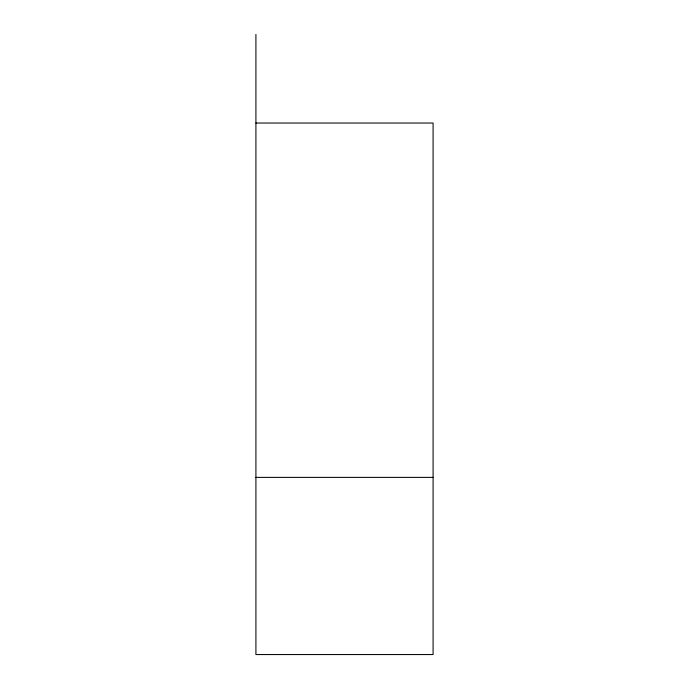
<?xml version="1.0" encoding="UTF-8"?>
<svg xmlns="http://www.w3.org/2000/svg" width="689" height="689" viewBox="0 0 689 689"><rect width="100%" height="100%" fill="white"/><g stroke="black" fill="none" stroke-linecap="round" stroke-linejoin="round"><path stroke-width="1.03" d="M255.912 123.038L433.088 123.038L433.088 654.55L255.912 654.55L255.912 34.45M255.912 477.382L433.088 477.382"/></g></svg>
